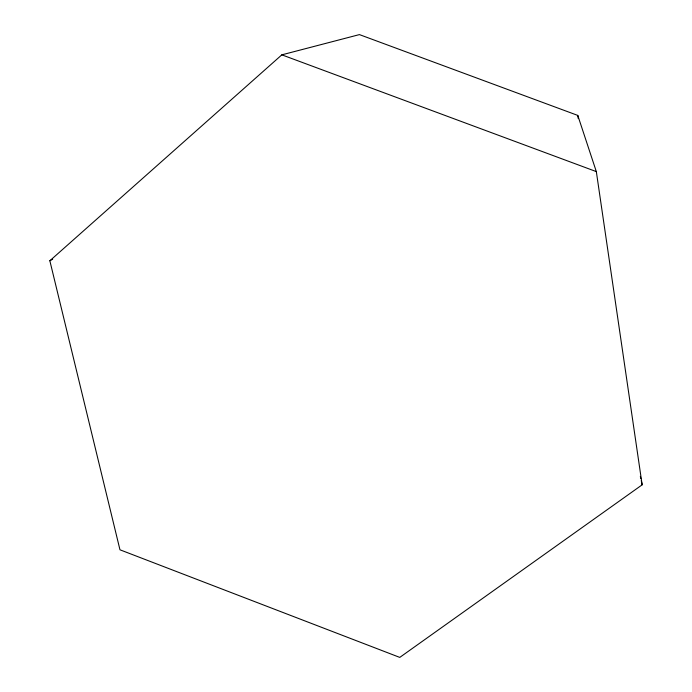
<?xml version="1.0" encoding="UTF-8"?>
<svg xmlns="http://www.w3.org/2000/svg" width="692" height="692" viewBox="0 0 692 692"><rect width="100%" height="100%" fill="white"/><g stroke="black" fill="none" stroke-linecap="round" stroke-linejoin="round"><path stroke-width="1.04" d="M49.85 260.763L281.834 54.841L359.425 34.6L577.785 115.417L596.331 171.607L642.15 484.824L399.768 657.4L119.967 549.794L49.85 260.763L52.67 259.18M281.834 54.841L596.331 171.607M640.342 476.39L640.801 478.492M641.25 480.603L642.15 484.824M577.785 115.417L578.261 118.617"/></g></svg>
